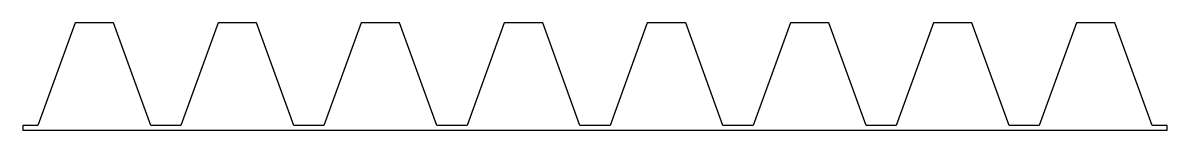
# Model space of a CAD drawing. Header units: millimetres. Extents: x -126 to 126, y 0 to 24.
import ezdxf

# ---------------------------------------------------------------- set-up
doc = ezdxf.new("R2010")
doc.units = ezdxf.units.MM

msp = doc.modelspace()

# ---------------------------------------------------------------- linework, layer by layer
at = {"color": 7}
msp.add_lwpolyline([(125.66, 1), (122.36, 1), (114.17, 23.5), (105.74, 23.5), (97.55, 1), (90.94, 1), (82.75, 23.5), (74.33, 23.5), (66.14, 1), (59.53, 1), (51.34, 23.5), (42.91, 23.5), (34.72, 1), (28.11, 1), (19.92, 23.5), (11.49, 23.5), (3.3, 1), (-3.3, 1), (-11.49, 23.5), (-19.92, 23.5), (-28.11, 1), (-34.72, 1), (-42.91, 23.5), (-51.34, 23.5), (-59.53, 1), (-66.14, 1), (-74.33, 23.5), (-82.75, 23.5), (-90.94, 1), (-97.55, 1), (-105.74, 23.5), (-114.17, 23.5), (-122.36, 1), (-125.66, 1), (-125.66, 0), (125.66, 0)], close=True, dxfattribs=at)

doc.saveas('drawing.dxf')
